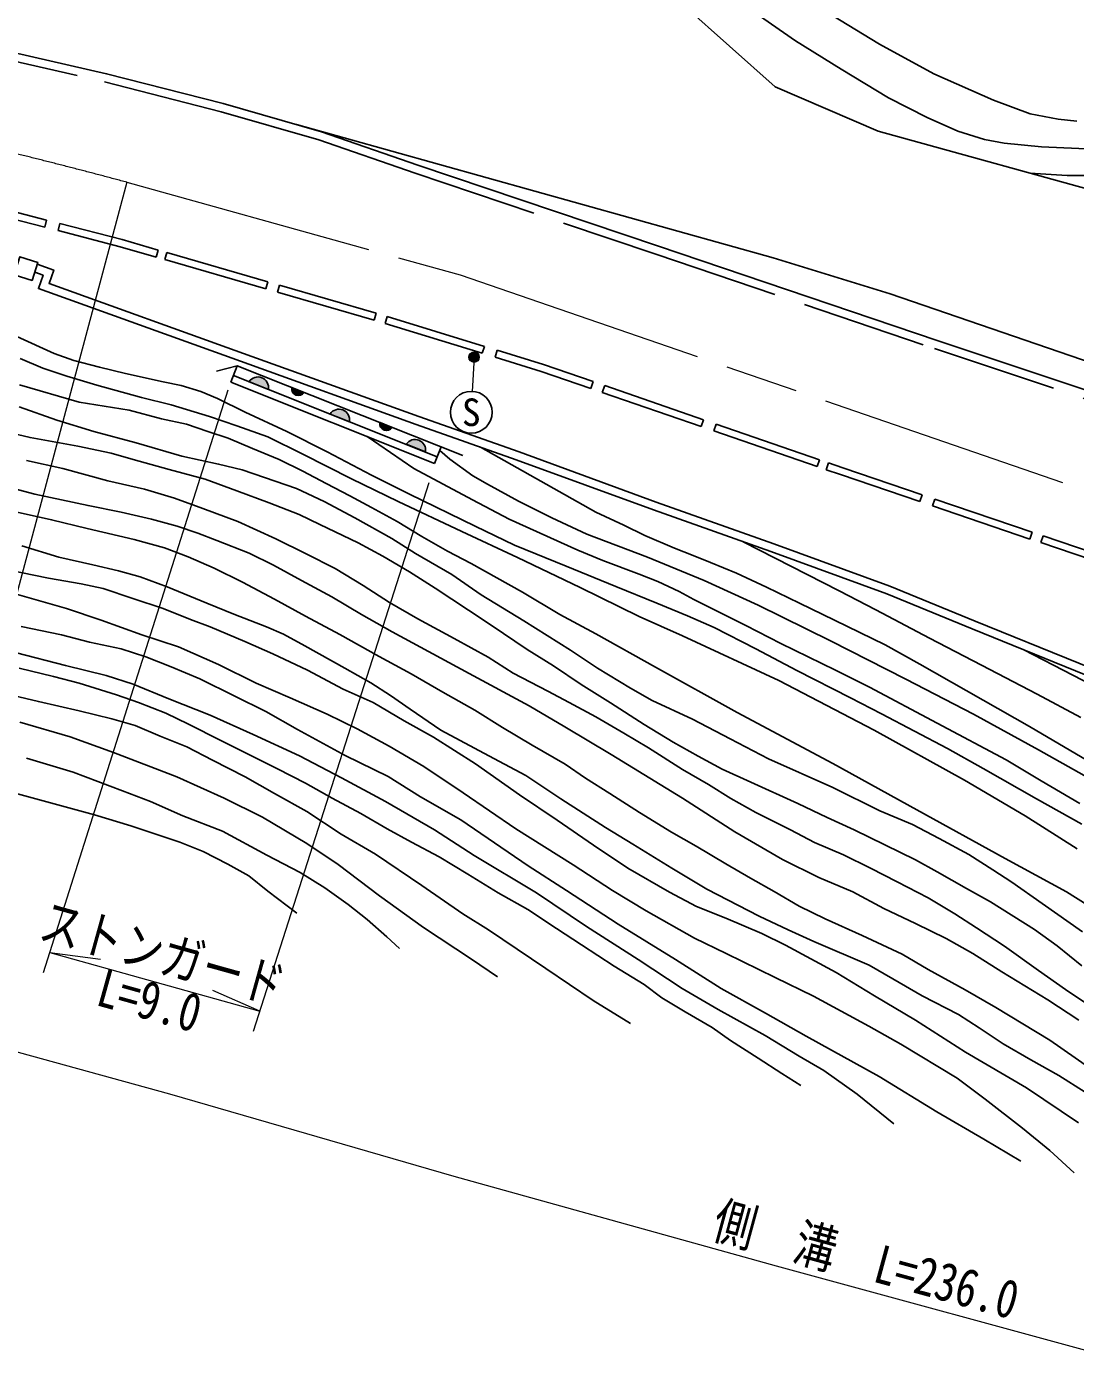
# Model space of a CAD drawing. Units: millimetres, scale not verified. Extents: x 40000 to 680000, y 20000 to 380000.
# Drawn here: x 221529 to 271723, y 249755 to 313592 of the extents above; entities that cross this region are included whole.
import ezdxf
from ezdxf.enums import TextEntityAlignment as Align

# ---------------------------------------------------------------- set-up
doc = ezdxf.new("R2010")
doc.units = ezdxf.units.MM
doc.header["$LTSCALE"] = 1000
doc.linetypes.add('CHAIN', pattern=[18.5, 12, -1.5, 3.5, -1.5])
doc.linetypes.add('DASHED', pattern=[7.5, 6, -1.5])
for name, color, linetype, lineweight in [('M-BGD', 7, 'Continuous', 25), ('M-BMK', 2, 'CHAIN', 13), ('M-STR-HTXT', 7, 'Continuous', 13), ('M-STR-STRC', 7, 'Continuous', 25)]:
    doc.layers.add(name, color=color, linetype=linetype, lineweight=lineweight)
doc.styles.add('ＭＳ ゴシック', font='')
doc.styles.get('ＭＳ ゴシック').set_extended_font_data('MS Gothic')

msp = doc.modelspace()

# ---------------------------------------------------------------- hatches: boundary and pattern name
at = {"layer": 'M-BGD'}
for points in [[(232176, 296609, -0.82183), (233097, 296243)], [(234225, 296332), (234806, 296101, -0.84072)], [(236055, 295066, -0.82183), (236975, 294699)], [(238442, 294654), (239023, 294422, -0.84072)], [(239696, 293616, -0.82183), (240617, 293250)]]:
    msp.add_hatch(color=256, dxfattribs=at).paths.add_polyline_path(points)
at = {"layer": 'M-STR-HTXT'}
msp.add_hatch(color=256, dxfattribs=at).paths.add_polyline_path([(242757, 297620, -1), (243131, 297951, -0.41421), (243109, 297598, -0.41421)])

# ---------------------------------------------------------------- linework, layer by layer
at = {"layer": 'M-BGD'}
for p, q in [((216892, 305423), (222397, 304000)), ((216980, 305762), (222484, 304339)), ((222484, 304339), (222397, 304000)), ((223117, 304176), (223030, 303837)), ((227823, 302906), (227726, 302570)), ((228238, 302786), (228141, 302450)), ((228238, 302786), (233068, 301388)), ((228141, 302450), (232971, 301052)), ((233068, 301388), (232971, 301052)), ((233636, 301223), (233539, 300887)), ((233539, 300887), (238163, 299549)), ((233636, 301223), (238260, 299885)), ((238260, 299885), (238163, 299549)), ((238789, 299727), (238686, 299392)), ((238789, 299727), (243436, 298303)), ((238686, 299392), (243333, 297969)), ((243436, 298303), (243333, 297969)), ((244050, 298115), (243947, 297781)), ((231611, 297373), (230610, 297118)), ((231296, 296583), (231611, 297373)), ((231426, 296908), (241181, 293025)), ((231611, 297373), (242405, 293076)), ((231296, 296583), (241052, 292700)), ((232176, 296609), (233097, 296243)), ((234806, 296101), (234225, 296332)), ((248651, 296614), (248537, 296283)), ((249197, 296426), (249083, 296095)), ((249197, 296426), (253932, 294794)), ((249083, 296095), (253818, 294463)), ((236055, 295066), (236975, 294699)), ((239023, 294422), (238442, 294654)), ((253932, 294794), (253818, 294463)), ((254534, 294586), (254420, 294255)), ((254534, 294586), (259483, 292880)), ((254420, 294255), (259369, 292549)), ((239696, 293616), (240617, 293250)), ((241052, 292700), (241366, 293490)), ((259483, 292880), (259369, 292549)), ((259914, 292731), (259800, 292401)), ((264396, 291207), (264284, 290875)), ((265004, 291000), (264892, 290669)), ((264892, 290669), (269553, 289087)), ((265004, 291000), (269665, 289418)), ((269665, 289418), (269553, 289087)), ((270179, 289244), (270066, 288913))]:
    msp.add_line(p, q, dxfattribs=at)
for points in [[(196316, 316714), (204821, 316593), (205375, 318566), (212118, 322303), (221362, 319038), (231975, 317194), (235760, 317120), (239668, 317375), (243385, 317678), (246991, 318257), (247576, 318170), (250798, 316569), (257357, 310715), (262290, 308591), (273942, 305379), (286186, 303594), (291659, 316422), (353942, 302482), (361077, 302687)], [(220543, 319327), (223219, 319219), (231436, 318146), (234298, 318056), (236018, 318216), (239716, 318758), (243210, 319097), (245418, 319270), (246980, 319317), (248340, 319169), (250467, 318765), (251850, 318332), (253800, 317588), (257537, 315710), (259341, 314583), (262342, 312755), (264945, 311333), (267814, 310081), (269554, 309424), (270908, 309176), (271795, 309067)], [(130763, 316525), (135391, 317127), (140357, 317736), (145557, 318316), (148751, 318589), (152211, 318770), (160491, 319038), (167407, 319094), (173584, 318951), (179981, 318518), (184902, 318106), (190454, 317496), (197222, 316593), (202936, 315714), (209686, 314649), (214103, 313817), (218174, 312977), (225356, 311343), (230938, 309914), (235634, 308566), (240246, 306968), (251779, 303091), (265116, 298576), (280850, 293344)], [(246991, 318257), (247782, 318338), (248452, 318338), (249336, 318267), (250039, 318096), (251660, 317378), (252475, 316901), (253258, 316362), (254880, 315302), (256246, 314362), (258332, 312917), (260510, 311563), (262781, 310185), (264636, 309244), (266094, 308593), (267375, 308204), (268323, 308024), (270110, 307845), (272611, 307728)], [(269545, 306591), (271329, 306479), (272344, 306470), (273444, 306499), (274458, 306571), (275431, 306763), (276327, 307062), (277539, 307628), (282206, 310213), (283886, 311110), (285477, 311831), (286504, 312244), (287835, 312514), (290080, 312721)], [(234440, 308909), (257267, 302534), (262868, 300822), (282808, 293969), (283116, 294866)], [(223117, 304176), (226093, 303407), (227823, 302906)], [(223030, 303837), (226001, 303069), (227726, 302570)], [(222034, 302229), (222827, 301952), (222603, 301310), (231900, 297963), (240302, 294943), (245100, 293253), (251666, 290853), (257286, 288858), (262843, 286837), (266935, 285154), (271888, 283148), (282171, 278981), (289378, 276066), (292244, 274507), (294356, 273157), (296816, 271202)], [(221914, 301847), (222317, 301706), (222094, 301068), (231765, 297587), (240168, 294566), (244965, 292877), (251531, 290476), (257151, 288482), (262699, 286464), (266783, 284784), (271738, 282777), (282021, 278611), (289207, 275703), (292041, 274162), (294123, 272831), (296612, 270853)], [(221058, 298774), (222841, 297960), (223784, 297630), (225015, 297300), (226261, 297011), (228061, 296606), (228923, 296424), (229865, 296141), (230659, 295805), (231985, 295159), (233981, 294235), (235920, 293252), (238028, 292147), (239859, 291226), (243000, 289695), (244871, 288800), (247344, 287789), (249734, 286813), (251695, 286017), (253155, 285419), (254441, 284847), (256430, 283835), (258395, 282792), (260968, 281492), (262440, 280723), (265607, 279065), (267311, 278113), (269862, 276664), (272031, 275448)], [(271813, 274266), (269329, 275840), (266412, 277546), (262102, 279950), (257529, 282314), (252928, 284456), (250847, 285386), (248020, 286766), (245028, 288208), (242360, 289447), (239303, 290889), (237072, 291961), (234750, 293145), (233066, 293967), (231585, 294505), (230283, 294944), (228445, 295509), (227025, 295859), (224881, 296446), (223447, 296876), (222310, 297260), (221211, 297726)], [(243947, 297781), (246158, 297103), (248537, 296283)], [(244050, 298115), (246266, 297436), (248651, 296614)], [(221179, 296467), (224043, 295639), (226432, 295257), (227979, 294839), (229181, 294578), (230194, 294235), (231174, 293913), (232344, 293422), (233619, 292886), (234740, 292335), (235870, 291743), (236991, 291153), (238038, 290589), (239262, 289924), (240443, 289206), (241674, 288506), (242802, 287909), (245255, 286543), (247054, 285483), (248765, 284544), (251621, 282952), (255531, 280794), (260111, 278344), (264141, 276134), (268366, 273810), (271301, 272211), (273711, 270694)], [(272065, 270298), (270139, 271660), (268685, 272675), (267780, 273261), (266632, 274004), (265204, 274754), (263923, 275437), (262359, 276083), (260115, 277204), (257038, 278568), (255206, 279537), (253392, 280467), (251474, 281356), (250429, 281957), (248849, 282905), (247555, 283775), (245320, 285166), (243282, 286413), (241873, 287390), (240147, 288392), (239010, 289104), (237244, 290106), (235764, 290882), (234452, 291509), (232918, 292034), (231849, 292399), (230714, 292671), (228952, 293057), (226766, 293688), (224748, 294232), (222979, 294771), (221174, 295402)], [(220476, 294226), (221690, 293940), (223977, 293521), (225570, 293189), (226632, 292884), (228348, 292411), (230074, 291947), (231588, 291389), (233138, 290817), (234579, 290266), (235555, 289775), (237402, 288898), (238577, 288267), (239860, 287516), (241088, 286733), (242683, 285683), (243765, 284966), (245493, 283809), (246748, 283013), (248077, 282122), (249472, 281252), (251080, 280209), (252476, 279364), (253678, 278701), (254820, 278084), (256187, 277460), (258448, 276441), (259842, 275771), (261130, 275174), (262604, 274457), (264073, 273739), (265109, 273168), (266518, 272370), (267666, 271726), (269767, 270403), (270856, 269626), (272037, 268664)], [(237820, 293987), (240064, 292461), (242863, 290957), (244620, 290029), (247908, 288554), (249105, 288056), (250844, 287404), (251737, 287051), (252761, 286574), (253460, 286194), (255947, 284946), (257628, 284089), (260246, 282821), (261872, 281998), (265114, 280273), (268417, 278521), (270084, 277518), (271940, 276430)], [(274332, 276546), (269953, 279007), (266852, 280703), (263612, 282385), (260012, 284220), (256542, 285923), (253953, 287107), (251245, 288222), (248343, 289317), (246668, 290106), (245075, 290896), (243581, 291712), (242882, 292113), (241789, 292909), (241301, 293326)], [(243253, 293479), (248770, 290377), (250118, 289744), (251115, 289254), (252533, 288649), (253435, 288306), (254255, 287968), (255504, 287455), (256940, 286782), (258523, 286015), (260191, 285198), (262616, 284024), (264274, 283108), (269536, 280117), (274217, 277366)], [(272611, 266624), (271250, 267540), (269966, 268444), (268339, 269613), (266998, 270483), (265948, 271161), (264673, 271924), (263198, 272696), (261923, 273346), (260619, 273985), (259232, 274575), (258082, 275181), (256435, 276004), (255227, 276674), (254157, 277340), (252928, 278063), (251293, 279094), (250105, 279804), (248769, 280575), (247501, 281272), (246470, 281811), (244817, 282674), (243615, 283431), (241994, 284335), (240246, 285271), (238891, 286054), (237642, 286859), (236288, 287682), (234911, 288380), (233450, 289097), (231629, 289922), (229963, 290552), (228609, 291036), (227165, 291469), (225406, 291873), (223265, 292452), (221526, 292843)], [(259800, 292401), (260476, 292167), (264284, 290875)], [(259914, 292731), (260590, 292499), (264396, 291207)], [(183640, 291714), (185874, 290963), (188652, 289970), (190465, 289219), (193022, 288076), (195456, 286985), (199158, 285228), (202676, 283665), (206395, 282051), (210836, 280077), (212472, 279365), (214446, 278774), (217875, 277731), (220920, 276940), (224771, 275887), (226514, 275366), (228862, 274591), (229974, 274141), (231156, 273530), (232168, 272979), (233070, 272248), (234462, 271187)], [(220661, 291562), (221916, 291231), (224469, 290684), (226049, 290366), (227503, 290034), (228731, 289696), (229723, 289363), (230626, 289017), (232176, 288405), (233351, 287828), (234685, 287098), (236132, 286315), (237555, 285477), (239016, 284654), (242717, 282660), (245580, 281112), (247293, 280103), (249499, 278774), (252927, 276688), (255424, 275082), (257704, 273751), (259443, 272895), (261076, 272218), (262559, 271420), (264073, 270690), (265540, 269973), (266817, 269261), (268211, 268392), (270411, 267048), (271885, 266073)], [(272405, 263786), (270497, 265123), (267912, 266684), (266458, 267527), (264672, 268489), (263429, 269234), (261522, 270125), (259743, 270915), (258507, 271520), (257306, 272230), (256177, 272860), (254987, 273552), (253573, 274395), (252396, 275061), (250856, 276010), (249440, 276914), (248272, 277644), (247303, 278320), (245720, 279233), (244306, 280075), (242976, 280906), (241456, 281756), (239928, 282634), (238401, 283463), (236519, 284520), (234873, 285389), (233385, 286214), (231855, 287025), (230501, 287695), (229266, 288233), (228122, 288664), (226668, 289056), (224429, 289582), (222723, 290006), (220934, 290400)], [(270179, 289244), (279099, 286216), (291359, 282057)], [(221290, 288759), (223067, 288217), (224696, 287848), (225922, 287564), (226964, 287274), (228249, 286800), (230158, 286013), (231444, 285486), (233008, 284892), (233819, 284543), (234841, 283983), (236762, 282913), (238001, 282208), (238944, 281609), (239882, 280941), (241359, 279939), (243888, 278592), (245417, 277775), (247100, 276660), (249238, 275280), (250543, 274483), (252404, 273341), (254092, 272346), (256587, 271045), (257972, 270386), (259211, 269833), (261858, 268697), (262985, 268051), (264396, 267234), (266132, 266349), (267128, 265709), (268277, 264943), (269589, 264172), (270936, 263432), (272189, 262622)], [(271983, 280553), (269899, 281658), (267227, 283052), (264741, 284338), (262171, 285706), (260416, 286607), (255821, 288954)], [(270066, 288913), (278987, 285885), (291247, 281725)], [(220630, 287609), (222575, 287216), (224137, 286948), (225197, 286726), (226605, 286247), (228056, 285770), (229364, 285234), (230308, 284880), (231975, 284187), (233304, 283597), (234972, 282819), (236681, 281909), (238106, 281269), (239600, 280391), (241005, 279607), (243019, 278326), (245121, 276858), (246925, 275635), (248667, 274443), (250302, 273339), (252299, 272199), (253594, 271506), (255000, 270951), (256714, 270217), (257846, 269662), (259063, 269014), (260273, 268360), (262112, 267234), (264067, 266071), (266464, 264545), (269382, 262837), (271868, 261162)], [(271675, 258777), (270500, 259841), (269201, 260905), (267405, 262301), (266065, 263302), (263375, 264927), (261838, 265791), (259194, 267221), (257356, 268111), (255018, 269266), (253500, 269993), (251182, 271299), (249563, 272278), (247692, 273503), (244943, 275232), (242420, 276945), (240539, 278204), (238878, 279179), (237350, 280001), (235905, 280708), (234142, 281492), (232521, 282192), (230718, 283079), (228797, 283922), (227040, 284510), (225098, 285210), (223440, 285758), (221093, 286432)], [(221258, 284908), (223190, 284504), (224535, 284158), (226046, 283830), (227228, 283451), (228443, 282975), (229814, 282401), (231490, 281575), (232972, 280831), (234487, 279983), (236775, 278727), (238838, 277735), (240381, 276754), (242314, 275658), (245536, 273461), (247360, 272279), (249842, 270665), (252587, 268973), (254776, 267594), (256886, 266404), (258839, 265314), (262341, 263374), (265099, 261688), (267346, 260376), (269122, 259325)], [(221044, 283639), (223390, 283033), (225337, 282555), (226631, 282143), (228338, 281435), (230312, 280667), (232373, 279740), (234583, 278716), (236593, 277666), (238702, 276524), (241048, 275177), (242954, 273954), (245938, 272162), (248323, 270550), (250797, 268972), (252912, 267592), (254633, 266580), (256874, 265338), (258511, 264357), (259683, 263668), (261275, 262528), (263033, 261118)], [(269261, 283781), (276292, 280155), (279968, 278364), (281416, 277573), (283622, 276315), (284606, 275630), (285743, 274917), (286980, 274015), (287938, 273314), (289074, 272367), (290144, 271331), (291261, 270202), (292275, 269043), (293110, 267707), (294047, 265999), (294738, 264663), (295664, 262598), (296143, 260983), (296299, 259725), (296344, 258411), (296310, 256389), (296121, 254362), (295675, 252524)], [(258587, 262955), (257679, 263515), (256539, 264255), (255212, 265092), (254341, 265724), (253040, 266471), (251933, 267141), (251087, 267780), (249657, 268662), (248085, 269674), (246887, 270453), (245514, 271369), (244097, 272167), (242652, 273051), (241268, 273888), (239945, 274585), (238792, 275223), (237530, 275963), (236144, 276692), (234875, 277406), (233528, 278097), (232032, 278851), (230815, 279443), (229281, 280230), (228192, 280764), (226876, 281261), (225833, 281635), (224043, 282188), (222819, 282517), (221174, 282910)], [(220278, 281742), (222092, 281310), (224038, 280867), (225608, 280493), (226725, 280172), (227926, 279659), (229192, 279152), (230420, 278502), (231994, 277706), (233390, 276908), (234931, 276048), (236577, 274968), (238227, 274005), (240445, 272512), (242406, 271162), (243633, 270399), (246371, 268541), (248638, 267020), (250426, 265907)], [(244058, 268138), (242827, 268989), (240530, 270506), (238415, 272026), (236446, 273523), (234937, 274519), (232814, 275780), (230976, 276694), (228710, 277719), (225691, 278870), (223609, 279619), (221205, 280328)], [(221522, 278604), (223753, 277939), (226110, 277045), (227463, 276538), (228996, 275852), (230898, 275106), (233018, 273959), (234624, 273141), (235800, 272405), (236917, 271606), (237827, 270890), (238768, 270052), (239371, 269500)]]:
    msp.add_lwpolyline(points, dxfattribs=at)
at = {"layer": 'M-BGD', "linetype": 'DASHED'}
msp.add_lwpolyline([(130763, 316121), (135441, 316730), (140403, 317338), (145596, 317917), (148778, 318190), (152228, 318371), (160499, 318638), (167404, 318693), (173566, 318551), (179951, 318119), (184863, 317708), (190406, 317099), (197165, 316197), (202874, 315319), (209618, 314255), (214025, 313424), (218089, 312586), (225262, 310954), (230833, 309527), (235514, 308185), (240117, 306589), (251651, 302712), (264989, 298196), (280721, 292965)], dxfattribs=at)
at = {"layer": 'M-BGD'}
msp.add_lwpolyline([(220932, 301727), (221791, 301457), (222061, 302315), (221202, 302585)], close=True, dxfattribs=at)
for centre, radius, start, end in [((232600, 296335), 505, 349.46759, 147.12578), ((234536, 296267), 318, 168.18782, 328.40555), ((236479, 294792), 505, 349.46759, 147.12578), ((238752, 294589), 318, 168.18782, 328.40555), ((240120, 293342), 505, 349.46759, 147.12578)]:
    msp.add_arc(centre, radius, start, end, dxfattribs=at)
at = {"layer": 'M-BMK'}
msp.add_lwpolyline([(226324, 306148), (242271, 301720), (289158, 285567), (299980, 282336), (309386, 280098)], dxfattribs=at)
msp.add_arc((161201, 64779), 250000, 74.90086, 109.01876, dxfattribs=at)
at = {"layer": 'M-STR-HTXT'}
for p, q in [((226324, 306148), (215952, 267452)), ((242944, 297786), (242860, 296149)), ((222334, 268357), (231170, 296227)), ((232389, 265552), (240791, 291795)), ((222637, 269311), (232694, 266505)), ((222637, 269311), (225070, 268987)), ((232694, 266505), (230444, 267487))]:
    msp.add_line(p, q, dxfattribs=at)
msp.add_lwpolyline([(135441, 272785), (144065, 273554), (149070, 273915), (152687, 274147), (156744, 274377), (160009, 274446), (163414, 274404), (167446, 274038), (173207, 273469), (180532, 272537), (189392, 271238), (196349, 270047), (203180, 268732), (211042, 267100), (218438, 265278), (228371, 262553), (241980, 258605), (257396, 254314), (274144, 249755)], dxfattribs=at)
msp.add_circle((242944, 297786), 250, dxfattribs=at)
at = {"layer": 'M-STR-STRC'}
msp.add_circle((242809, 295150), 1000, dxfattribs=at)

# ---------------------------------------------------------------- texts
at = {"layer": 'M-STR-HTXT', "style": 'ＭＳ ゴシック', "width": 0.8}
for s, rotation, p in [('ストンガード', 344.411, (227651, 267858)), ('側\u3000溝\u3000L=236.0', 344.774, (261329, 253190))]:
    msp.add_text(s, height=1833, rotation=rotation, dxfattribs=at).set_placement(p, align=Align.BOTTOM_CENTER)
msp.add_text('L=9.0', height=1833, rotation=344.411, dxfattribs=at).set_placement((227665, 267908), align=Align.TOP_CENTER)
at = {"layer": 'M-STR-STRC', "style": 'ＭＳ ゴシック'}
msp.add_text('S', height=1320, dxfattribs=at).set_placement((242809, 295150), align=Align.MIDDLE_CENTER)

doc.saveas('drawing.dxf')
